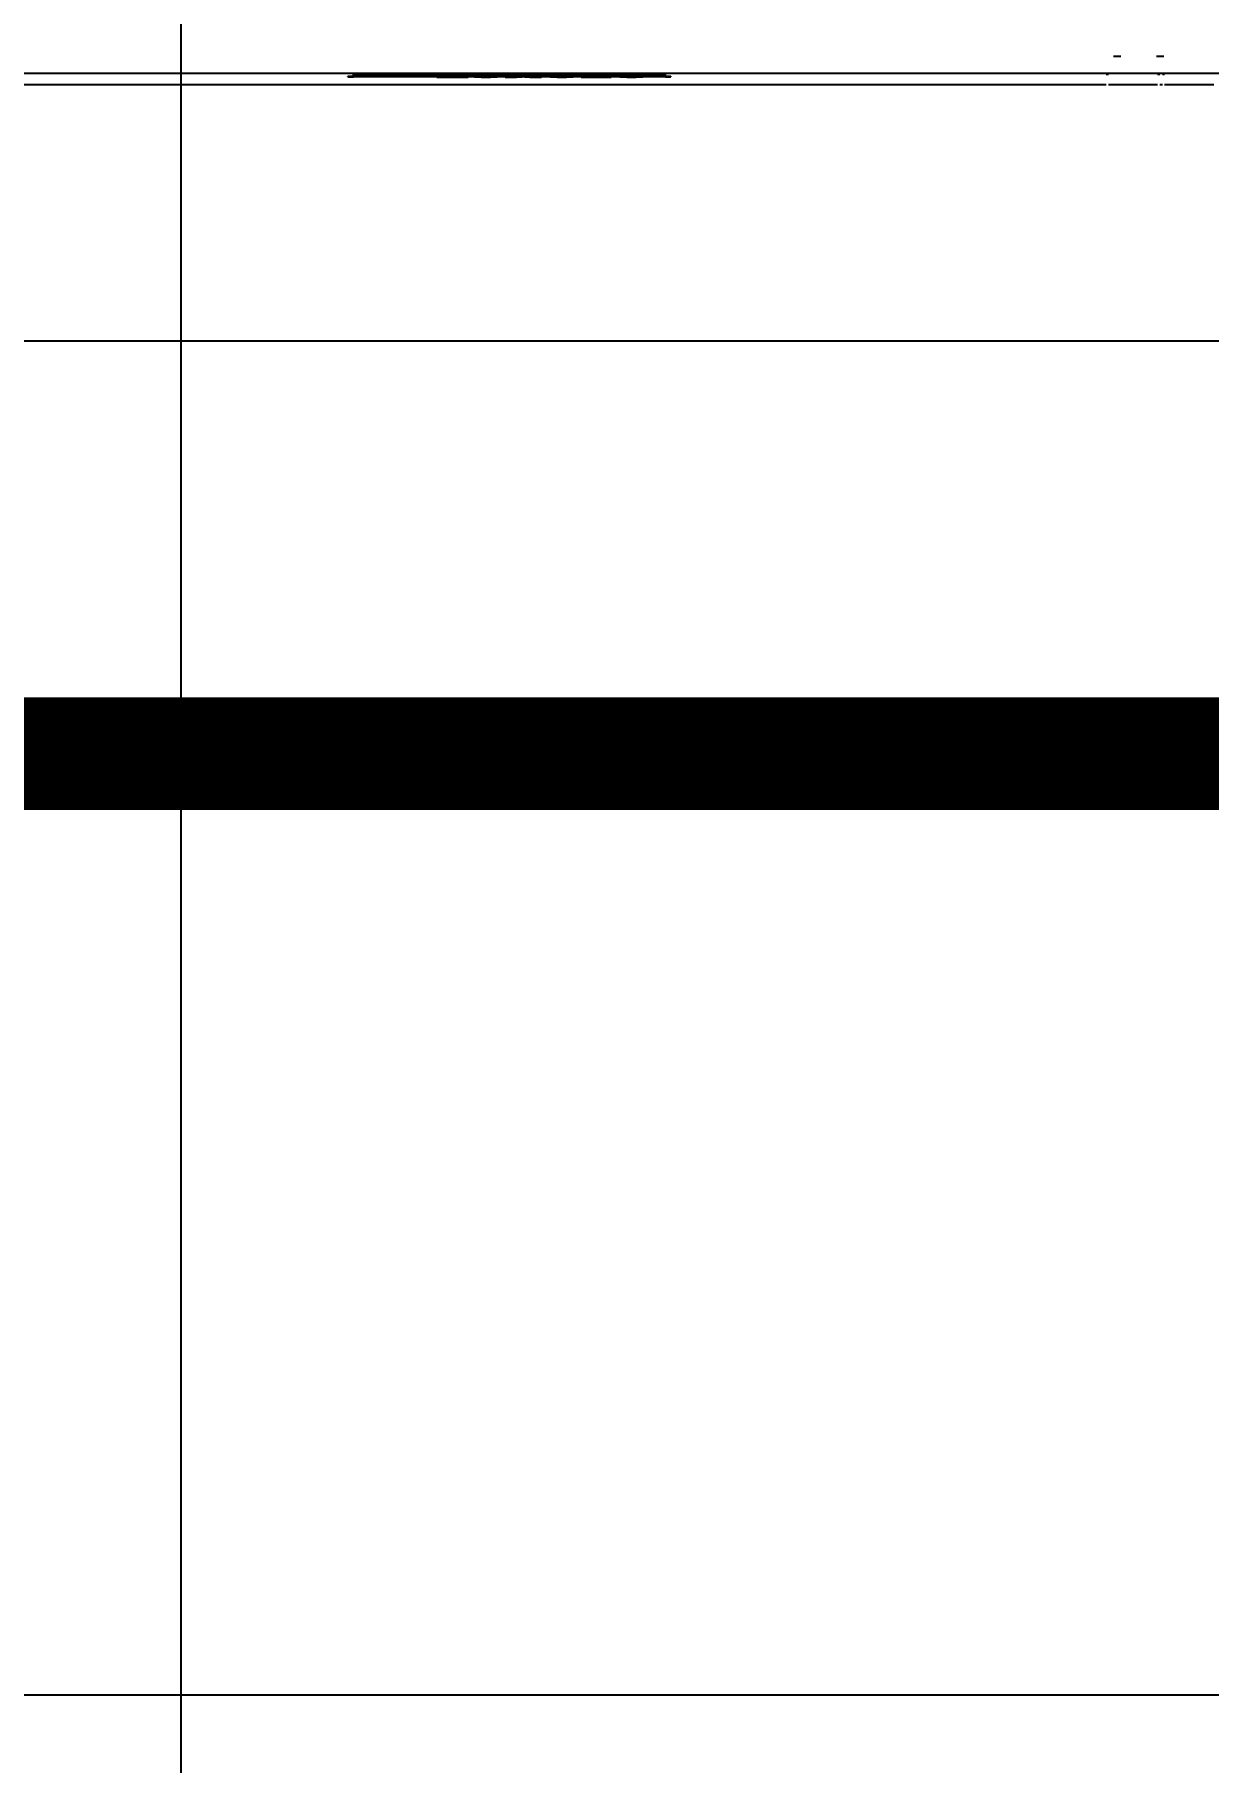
# Model space of a CAD drawing. Header units: centimetres. Extents: x 405564 to 502064, y 46284 to 60634.
# Drawn here: x 454353.2 to 454405.3, y 52939.6 to 53016.1 of the extents above; entities that cross this region are included whole.
import ezdxf
from ezdxf import colors
from ezdxf.entities.mleader import LeaderData, LeaderLine
from ezdxf.math import Vec2, Vec3
from ezdxf.xclip import XClip

# ---------------------------------------------------------------- set-up
doc = ezdxf.new("R2010")
doc.units = ezdxf.units.CM
doc.header["$XCLIPFRAME"] = 0
doc.linetypes.add('SLD-2点鎖線', pattern=[12.7, 6.35, -1.27, 1.27, -1.27, 1.27, -1.27])
doc.linetypes.add('SLD-実線', pattern=[0])
for name, color, linetype in [('---___EB_draft03_cihazlar', 8, 'Continuous'), ('0-KRCN-ASMATAVAN-130426', 8, 'Continuous'), ('AS_DUV', 8, 'Continuous'), ('AS_PYZ_BINA', 8, 'Continuous')]:
    doc.layers.add(name, color=color, linetype=linetype)
doc.layers.add('0-KRCN-MİMARİ-220526', color=8, linetype='Continuous', lineweight=9)
doc.layers.add('OL_Ic', color=8, linetype='Continuous', lineweight=9)
doc.styles.add('Normal_ITL', font='swissi.ttf')

# ---------------------------------------------------------------- blocks, each defined once
blk = doc.blocks.new('SMD Dizgi Makinesi')
at = {"layer": '---___EB_draft03_cihazlar', "linetype": 'SLD-2点鎖線'}
for p, q in [((275641.924, -39843.071), (275641.924, -39751.137)), ((275642.434, -39765.878), (275642.434, -39768.061)), ((275671.469, -39767.2), (275671.469, -39766.169)), ((275671.469, -39768.091), (275671.469, -39767.2)), ((275641.179, -39768.091), (275641.179, -39768.417)), ((275641.918, -39768.061), (275641.963, -39768.061)), ((275641.963, -39768.162), (275641.963, -39768.061)), ((275641.963, -39768.162), (275641.918, -39768.162)), ((275641.963, -39768.272), (275641.918, -39768.272)), ((275641.963, -39768.372), (275641.918, -39768.372)), ((275641.963, -39768.372), (275641.963, -39768.272)), ((275642.434, -39768.162), (275642.434, -39768.272)), ((275642.434, -39768.372), (275642.434, -39770.555)), ((275671.469, -39769.368), (275671.469, -39768.417)), ((275671.469, -39770.009), (275671.469, -39769.368)), ((275641.179, -39770.009), (275641.179, -39770.335)), ((275671.365, -39770.335), (275671.365, -39770.455)), ((275671.469, -39770.4), (275671.469, -39770.335)), ((275641.918, -39770.555), (275641.963, -39770.555)), ((275641.963, -39770.655), (275641.918, -39770.655)), ((275641.963, -39770.655), (275641.963, -39770.555)), ((275642.434, -39770.655), (275642.434, -39837.963)), ((275671.417, -39770.45), (275671.365, -39770.45)), ((275671.365, -39770.455), (275671.417, -39770.455)), ((275671.469, -39771.536), (275671.469, -39770.505)), ((275671.469, -39772.568), (275671.469, -39771.536)), ((275671.406, -39772.623), (275671.417, -39772.623)), ((275671.469, -39773.705), (275671.469, -39772.673)), ((275671.469, -39774.736), (275671.469, -39773.705)), ((275671.406, -39774.791), (275671.417, -39774.791)), ((275671.469, -39775.873), (275671.469, -39774.841)), ((275671.365, -39775.402), (275671.365, -39775.522)), ((275671.469, -39776.904), (275671.469, -39775.873)), ((275671.406, -39776.959), (275671.417, -39776.959)), ((275671.469, -39778.041), (275671.469, -39777.009)), ((275671.469, -39779.072), (275671.469, -39778.041)), ((275671.406, -39779.128), (275671.417, -39779.128)), ((275671.469, -39780.209), (275671.469, -39779.178)), ((275671.469, -39781.241), (275671.469, -39780.209)), ((275671.365, -39780.469), (275671.365, -39780.59)), ((275671.406, -39781.296), (275671.417, -39781.296)), ((275671.469, -39782.377), (275671.469, -39781.346)), ((275671.469, -39783.409), (275671.469, -39782.377)), ((275671.406, -39783.464), (275671.417, -39783.464)), ((275671.469, -39784.545), (275671.469, -39783.514)), ((275671.469, -39785.577), (275671.469, -39784.545)), ((275671.365, -39785.537), (275671.365, -39785.657)), ((275671.417, -39785.627), (275671.365, -39785.627)), ((275671.365, -39785.632), (275671.417, -39785.632)), ((275671.469, -39786.714), (275671.469, -39785.682)), ((275671.469, -39787.745), (275671.469, -39786.714)), ((275671.406, -39787.8), (275671.417, -39787.8)), ((275671.469, -39788.882), (275671.469, -39787.85)), ((275671.469, -39789.913), (275671.469, -39788.882)), ((275641.936, -39790.194), (275641.924, -39790.194)), ((275641.936, -39790.194), (275641.936, -39804.014)), ((275641.969, -39790.194), (275641.969, -39804.014)), ((275641.969, -39790.194), (275641.988, -39790.194)), ((275641.988, -39804.014), (275641.988, -39790.194)), ((275641.988, -39790.194), (275642.091, -39790.194)), ((275642.074, -39789.943), (275642.089, -39789.943)), ((275642.091, -39790.194), (275642.091, -39804.014)), ((275671.406, -39789.968), (275671.417, -39789.968)), ((275671.469, -39791.05), (275671.469, -39790.018)), ((275671.365, -39790.604), (275671.365, -39790.724)), ((275671.469, -39792.081), (275671.469, -39791.05)), ((275642.098, -39791.493), (275642.091, -39791.197)), ((275642.091, -39791.555), (275642.095, -39791.7)), ((275642.095, -39791.7), (275642.091, -39791.843)), ((275642.098, -39791.906), (275642.098, -39791.493)), ((275642.091, -39792.207), (275642.098, -39791.906)), ((275642.098, -39792.593), (275642.091, -39792.593)), ((275642.098, -39792.988), (275642.098, -39792.593)), ((275671.406, -39792.136), (275671.417, -39792.136)), ((275671.469, -39793.218), (275671.469, -39792.187)), ((275642.091, -39792.988), (275642.091, -39793.534)), ((275642.091, -39792.988), (275642.091, -39792.988)), ((275642.093, -39792.988), (275642.098, -39792.988)), ((275642.093, -39793.534), (275642.093, -39792.988)), ((275671.469, -39794.25), (275671.469, -39793.218)), ((275642.091, -39793.534), (275642.091, -39793.534)), ((275642.091, -39793.92), (275642.098, -39793.92)), ((275642.098, -39793.534), (275642.093, -39793.534)), ((275642.098, -39793.92), (275642.098, -39793.534)), ((275642.098, -39794.581), (275642.091, -39794.285)), ((275642.098, -39794.581), (275642.091, -39794.581)), ((275642.091, -39794.644), (275642.095, -39794.788)), ((275642.095, -39794.788), (275642.091, -39794.931)), ((275642.098, -39794.994), (275642.098, -39794.581)), ((275671.406, -39794.305), (275671.417, -39794.305)), ((275671.469, -39795.386), (275671.469, -39794.355)), ((275642.098, -39794.994), (275642.091, -39794.994)), ((275642.091, -39795.295), (275642.098, -39794.994)), ((275642.098, -39795.687), (275642.091, -39795.687)), ((275642.098, -39796.204), (275642.098, -39795.687)), ((275671.365, -39795.672), (275671.365, -39795.792)), ((275671.469, -39796.418), (275671.469, -39795.386)), ((275642.098, -39796.204), (275642.091, -39796.204)), ((275642.091, -39796.442), (275642.098, -39796.204)), ((275642.098, -39796.79), (275642.091, -39796.546)), ((275642.098, -39796.79), (275642.091, -39796.79)), ((275642.091, -39796.835), (275642.094, -39796.93)), ((275642.094, -39796.93), (275642.091, -39796.93)), ((275642.098, -39797.296), (275642.098, -39796.79)), ((275671.406, -39796.473), (275671.417, -39796.473)), ((275671.469, -39797.554), (275671.469, -39796.523)), ((275642.091, -39797.296), (275642.098, -39797.296)), ((275642.098, -39797.945), (275642.091, -39797.65)), ((275642.098, -39798.359), (275642.098, -39797.945)), ((275671.469, -39798.586), (275671.469, -39797.554)), ((275642.091, -39798.008), (275642.095, -39798.153)), ((275642.095, -39798.153), (275642.091, -39798.295)), ((275642.091, -39798.66), (275642.098, -39798.359)), ((275671.406, -39798.641), (275671.417, -39798.641)), ((275671.469, -39799.722), (275671.469, -39798.691)), ((275642.098, -39798.934), (275642.091, -39798.934)), ((275642.098, -39799.361), (275642.091, -39799.361)), ((275642.093, -39799.624), (275642.098, -39799.361)), ((275642.098, -39799.361), (275642.098, -39798.934)), ((275642.093, -39799.624), (275642.091, -39799.624)), ((275642.091, -39799.85), (275642.091, -39799.905)), ((275642.098, -39799.905), (275642.091, -39799.905)), ((275642.098, -39799.905), (275642.093, -39799.624)), ((275642.098, -39800.329), (275642.098, -39799.905)), ((275671.469, -39800.754), (275671.469, -39799.722)), ((275642.098, -39800.329), (275642.091, -39800.329)), ((275671.365, -39800.739), (275671.365, -39800.859)), ((275671.417, -39800.804), (275671.365, -39800.804)), ((275671.365, -39800.809), (275671.417, -39800.809)), ((275671.469, -39801.891), (275671.469, -39800.859)), ((275671.469, -39802.922), (275671.469, -39801.891)), ((275671.469, -39804.059), (275671.469, -39803.027)), ((275641.924, -39804.014), (275641.936, -39804.014)), ((275641.988, -39804.014), (275641.969, -39804.014)), ((275642.091, -39804.014), (275641.988, -39804.014)), ((275671.469, -39805.09), (275671.469, -39804.059)), ((275641.934, -39804.364), (275641.924, -39804.364)), ((275642.089, -39804.264), (275642.074, -39804.264)), ((275671.406, -39805.145), (275671.417, -39805.145)), ((275671.469, -39806.227), (275671.469, -39805.195)), ((275671.365, -39805.806), (275671.365, -39805.927)), ((275671.469, -39807.258), (275671.469, -39806.227)), ((275671.406, -39807.314), (275671.417, -39807.314)), ((275671.469, -39808.395), (275671.469, -39807.364)), ((275671.469, -39809.427), (275671.469, -39808.395)), ((275671.406, -39809.482), (275671.417, -39809.482)), ((275671.469, -39810.563), (275671.469, -39809.532)), ((275671.365, -39810.874), (275671.365, -39810.994)), ((275671.469, -39811.595), (275671.469, -39810.563)), ((275671.406, -39811.65), (275671.417, -39811.65)), ((275671.469, -39812.731), (275671.469, -39811.7)), ((275671.469, -39813.763), (275671.469, -39812.731)), ((275671.406, -39813.818), (275671.417, -39813.818)), ((275671.469, -39814.9), (275671.469, -39813.868)), ((275671.469, -39815.931), (275671.469, -39814.9)), ((275671.365, -39815.941), (275671.365, -39816.061)), ((275671.417, -39815.981), (275671.365, -39815.981)), ((275671.365, -39815.986), (275671.417, -39815.986)), ((275671.469, -39817.068), (275671.469, -39816.036)), ((275671.469, -39818.099), (275671.469, -39817.068)), ((275671.406, -39818.154), (275671.417, -39818.154))]:
    blk.add_line(p, q, dxfattribs=at)
at = {"layer": '---___EB_draft03_cihazlar', "linetype": 'SLD-実線'}
for p, q in [((275641.924, -39843.071), (275641.924, -39751.137)), ((275642.434, -39765.878), (275642.434, -39768.061)), ((275671.469, -39767.2), (275671.469, -39766.169)), ((275671.469, -39768.091), (275671.469, -39767.2)), ((275641.918, -39768.061), (275641.963, -39768.061)), ((275641.963, -39768.162), (275641.963, -39768.061)), ((275641.963, -39768.162), (275641.918, -39768.162)), ((275641.963, -39768.272), (275641.918, -39768.272)), ((275641.963, -39768.372), (275641.918, -39768.372)), ((275641.963, -39768.372), (275641.963, -39768.272)), ((275642.434, -39768.162), (275642.434, -39768.272)), ((275642.434, -39768.372), (275642.434, -39770.555)), ((275671.469, -39769.368), (275671.469, -39768.417)), ((275671.469, -39770.009), (275671.469, -39769.368)), ((275671.365, -39770.335), (275671.365, -39770.455)), ((275671.469, -39770.4), (275671.469, -39770.335)), ((275641.918, -39770.555), (275641.963, -39770.555)), ((275641.963, -39770.655), (275641.918, -39770.655)), ((275641.963, -39770.655), (275641.963, -39770.555)), ((275642.434, -39770.655), (275642.434, -39837.963)), ((275671.417, -39770.45), (275671.365, -39770.45)), ((275671.365, -39770.455), (275671.417, -39770.455)), ((275671.469, -39771.536), (275671.469, -39770.505)), ((275671.469, -39772.568), (275671.469, -39771.536)), ((275671.406, -39772.623), (275671.417, -39772.623)), ((275671.469, -39773.705), (275671.469, -39772.673)), ((275671.469, -39774.736), (275671.469, -39773.705)), ((275671.406, -39774.791), (275671.417, -39774.791)), ((275671.469, -39775.873), (275671.469, -39774.841)), ((275671.365, -39775.402), (275671.365, -39775.522)), ((275671.469, -39776.904), (275671.469, -39775.873)), ((275671.406, -39776.959), (275671.417, -39776.959)), ((275671.469, -39778.041), (275671.469, -39777.009)), ((275671.469, -39779.072), (275671.469, -39778.041)), ((275671.406, -39779.128), (275671.417, -39779.128)), ((275671.469, -39780.209), (275671.469, -39779.178)), ((275671.469, -39781.241), (275671.469, -39780.209)), ((275671.365, -39780.469), (275671.365, -39780.59)), ((275671.406, -39781.296), (275671.417, -39781.296)), ((275671.469, -39782.377), (275671.469, -39781.346)), ((275671.469, -39783.409), (275671.469, -39782.377)), ((275671.406, -39783.464), (275671.417, -39783.464)), ((275671.469, -39784.545), (275671.469, -39783.514)), ((275671.469, -39785.577), (275671.469, -39784.545)), ((275671.365, -39785.537), (275671.365, -39785.657)), ((275671.417, -39785.627), (275671.365, -39785.627)), ((275671.365, -39785.632), (275671.417, -39785.632)), ((275671.469, -39786.714), (275671.469, -39785.682)), ((275671.469, -39787.745), (275671.469, -39786.714)), ((275671.406, -39787.8), (275671.417, -39787.8)), ((275671.469, -39788.882), (275671.469, -39787.85)), ((275671.469, -39789.913), (275671.469, -39788.882)), ((275641.936, -39790.194), (275641.924, -39790.194)), ((275641.936, -39790.194), (275641.936, -39804.014)), ((275641.969, -39790.194), (275641.969, -39804.014)), ((275641.969, -39790.194), (275641.988, -39790.194)), ((275641.988, -39804.014), (275641.988, -39790.194)), ((275641.988, -39790.194), (275642.091, -39790.194)), ((275642.074, -39789.943), (275642.089, -39789.943)), ((275642.091, -39790.194), (275642.091, -39804.014)), ((275671.406, -39789.968), (275671.417, -39789.968)), ((275671.469, -39791.05), (275671.469, -39790.018)), ((275671.365, -39790.604), (275671.365, -39790.724)), ((275671.469, -39792.081), (275671.469, -39791.05)), ((275642.098, -39791.493), (275642.091, -39791.197)), ((275642.091, -39791.555), (275642.095, -39791.7)), ((275642.095, -39791.7), (275642.091, -39791.843)), ((275642.098, -39791.906), (275642.098, -39791.493)), ((275642.091, -39792.207), (275642.098, -39791.906)), ((275642.098, -39792.593), (275642.091, -39792.593)), ((275642.098, -39792.988), (275642.098, -39792.593)), ((275671.406, -39792.136), (275671.417, -39792.136)), ((275671.469, -39793.218), (275671.469, -39792.187)), ((275642.091, -39792.988), (275642.091, -39793.534)), ((275642.091, -39792.988), (275642.091, -39792.988)), ((275642.093, -39792.988), (275642.098, -39792.988)), ((275642.093, -39793.534), (275642.093, -39792.988)), ((275671.469, -39794.25), (275671.469, -39793.218)), ((275642.091, -39793.534), (275642.091, -39793.534)), ((275642.091, -39793.92), (275642.098, -39793.92)), ((275642.098, -39793.534), (275642.093, -39793.534)), ((275642.098, -39793.92), (275642.098, -39793.534)), ((275642.098, -39794.581), (275642.091, -39794.285)), ((275642.098, -39794.581), (275642.091, -39794.581)), ((275642.091, -39794.644), (275642.095, -39794.788)), ((275642.095, -39794.788), (275642.091, -39794.931)), ((275642.098, -39794.994), (275642.098, -39794.581)), ((275671.406, -39794.305), (275671.417, -39794.305)), ((275671.469, -39795.386), (275671.469, -39794.355)), ((275642.098, -39794.994), (275642.091, -39794.994)), ((275642.091, -39795.295), (275642.098, -39794.994)), ((275642.098, -39795.687), (275642.091, -39795.687)), ((275642.098, -39796.204), (275642.098, -39795.687)), ((275671.365, -39795.672), (275671.365, -39795.792)), ((275671.469, -39796.418), (275671.469, -39795.386)), ((275642.098, -39796.204), (275642.091, -39796.204)), ((275642.091, -39796.442), (275642.098, -39796.204)), ((275642.098, -39796.79), (275642.091, -39796.546)), ((275642.098, -39796.79), (275642.091, -39796.79)), ((275642.091, -39796.835), (275642.094, -39796.93)), ((275642.094, -39796.93), (275642.091, -39796.93)), ((275642.098, -39797.296), (275642.098, -39796.79)), ((275671.406, -39796.473), (275671.417, -39796.473)), ((275671.469, -39797.554), (275671.469, -39796.523)), ((275642.091, -39797.296), (275642.098, -39797.296)), ((275642.098, -39797.945), (275642.091, -39797.65)), ((275642.098, -39798.359), (275642.098, -39797.945)), ((275671.469, -39798.586), (275671.469, -39797.554)), ((275642.091, -39798.008), (275642.095, -39798.153)), ((275642.095, -39798.153), (275642.091, -39798.295)), ((275642.091, -39798.66), (275642.098, -39798.359)), ((275671.406, -39798.641), (275671.417, -39798.641)), ((275671.469, -39799.722), (275671.469, -39798.691)), ((275642.098, -39798.934), (275642.091, -39798.934)), ((275642.098, -39799.361), (275642.091, -39799.361)), ((275642.093, -39799.624), (275642.098, -39799.361)), ((275642.098, -39799.361), (275642.098, -39798.934)), ((275642.093, -39799.624), (275642.091, -39799.624)), ((275642.091, -39799.85), (275642.091, -39799.905)), ((275642.098, -39799.905), (275642.091, -39799.905)), ((275642.098, -39799.905), (275642.093, -39799.624)), ((275642.098, -39800.329), (275642.098, -39799.905)), ((275671.469, -39800.754), (275671.469, -39799.722)), ((275642.098, -39800.329), (275642.091, -39800.329)), ((275671.365, -39800.739), (275671.365, -39800.859)), ((275671.417, -39800.804), (275671.365, -39800.804)), ((275671.365, -39800.809), (275671.417, -39800.809)), ((275671.469, -39801.891), (275671.469, -39800.859)), ((275671.469, -39802.922), (275671.469, -39801.891)), ((275671.469, -39804.059), (275671.469, -39803.027)), ((275641.924, -39804.014), (275641.936, -39804.014)), ((275641.988, -39804.014), (275641.969, -39804.014)), ((275642.091, -39804.014), (275641.988, -39804.014)), ((275671.469, -39805.09), (275671.469, -39804.059)), ((275641.934, -39804.364), (275641.924, -39804.364)), ((275642.089, -39804.264), (275642.074, -39804.264)), ((275671.406, -39805.145), (275671.417, -39805.145)), ((275671.469, -39806.227), (275671.469, -39805.195)), ((275671.365, -39805.806), (275671.365, -39805.927)), ((275671.469, -39807.258), (275671.469, -39806.227)), ((275671.406, -39807.314), (275671.417, -39807.314)), ((275671.469, -39808.395), (275671.469, -39807.364)), ((275671.469, -39809.427), (275671.469, -39808.395)), ((275671.406, -39809.482), (275671.417, -39809.482)), ((275671.469, -39810.563), (275671.469, -39809.532)), ((275671.365, -39810.874), (275671.365, -39810.994)), ((275671.469, -39811.595), (275671.469, -39810.563)), ((275671.406, -39811.65), (275671.417, -39811.65)), ((275671.469, -39812.731), (275671.469, -39811.7)), ((275671.469, -39813.763), (275671.469, -39812.731)), ((275671.406, -39813.818), (275671.417, -39813.818)), ((275671.469, -39814.9), (275671.469, -39813.868)), ((275671.469, -39815.931), (275671.469, -39814.9)), ((275671.365, -39815.941), (275671.365, -39816.061)), ((275671.417, -39815.981), (275671.365, -39815.981)), ((275671.365, -39815.986), (275671.417, -39815.986)), ((275671.469, -39817.068), (275671.469, -39816.036)), ((275671.469, -39818.099), (275671.469, -39817.068)), ((275671.406, -39818.154), (275671.417, -39818.154))]:
    blk.add_line(p, q, dxfattribs=at)
at = {"layer": '---___EB_draft03_cihazlar', "color": 1, "const_width": 5}
blk.add_lwpolyline([(275672.077, -39868.157), (275672.077, -39731.157)], dxfattribs=at)
at = {"layer": '---___EB_draft03_cihazlar', "color": 1}
blk.add_lwpolyline([(275426.077, -39731.157), (275672.077, -39731.157), (275672.077, -39868.157), (275426.077, -39868.157), (275426.077, -39731.157)], dxfattribs=at)
at = {"layer": '---___EB_draft03_cihazlar', "linetype": 'SLD-2点鎖線'}
for centre, major_axis, start_param, end_param in [((275671.417, -39766.169), (-0.0517, 0), 3.141593, 4.712389), ((275671.417, -39770.4), (-0.0517, 0), 1.570796, 3.141593), ((275671.417, -39770.505), (-0.0517, 0), 3.141593, 4.712389), ((275671.417, -39772.568), (-0.0517, 0), 1.570796, 3.141593), ((275671.417, -39772.673), (-0.0517, 0), 3.141593, 4.712389), ((275671.417, -39774.736), (-0.0517, 0), 1.570796, 3.141593), ((275671.417, -39774.841), (-0.0517, 0), 3.141593, 4.712389), ((275671.417, -39776.904), (-0.0517, 0), 1.570796, 3.141593), ((275671.417, -39777.009), (-0.0517, 0), 3.141593, 4.712389), ((275671.417, -39779.072), (-0.0517, 0), 1.570796, 3.141593), ((275671.417, -39779.178), (-0.0517, 0), 3.141593, 4.712389), ((275671.417, -39781.241), (-0.0517, 0), 1.570796, 3.141593), ((275671.417, -39781.346), (-0.0517, 0), 3.141593, 4.712389), ((275671.417, -39783.409), (-0.0517, 0), 1.570796, 3.141593), ((275671.417, -39783.514), (-0.0517, 0), 3.141593, 4.712389), ((275671.417, -39785.577), (-0.0517, 0), 1.570796, 3.141593), ((275671.417, -39785.682), (-0.0517, 0), 3.141593, 4.712389), ((275671.417, -39787.745), (-0.0517, 0), 1.570796, 3.141593), ((275671.417, -39787.85), (-0.0517, 0), 3.141593, 4.712389), ((275653.985, -39790.131), (-11.912, 0), 6.266924, 6.28861), ((275630.17, -39790.131), (-11.921, 0), 3.136179, 3.157849), ((275671.417, -39789.913), (-0.0517, 0), 1.570796, 3.141593), ((275671.417, -39790.018), (-0.0517, 0), 3.141593, 4.712389), ((275671.417, -39792.081), (-0.0517, 0), 1.570796, 3.141593), ((275671.417, -39792.187), (-0.0517, 0), 3.141593, 4.712389), ((275671.417, -39794.25), (-0.0517, 0), 1.570796, 3.141593), ((275671.417, -39794.355), (-0.0517, 0), 3.141593, 4.712389), ((275671.417, -39796.418), (-0.0517, 0), 1.570796, 3.141593), ((275671.417, -39796.523), (-0.0517, 0), 3.141593, 4.712389), ((275671.417, -39798.586), (-0.0517, 0), 1.570796, 3.141593), ((275671.417, -39798.691), (-0.0517, 0), 3.141593, 4.712389), ((275671.417, -39800.754), (-0.0517, 0), 1.570796, 3.141593), ((275671.417, -39800.859), (-0.0517, 0), 3.141593, 4.712389), ((275671.417, -39802.922), (-0.0517, 0), 1.570796, 3.141593), ((275653.986, -39804.076), (-11.913, 0), 6.277761, 6.299446), ((275630.169, -39804.076), (-11.922, 0), 3.125337, 3.147006), ((275671.417, -39805.09), (-0.0517, 0), 1.570796, 3.141593), ((275671.417, -39805.195), (-0.0517, 0), 3.141593, 4.712389), ((275671.417, -39807.258), (-0.0517, 0), 1.570796, 3.141593), ((275671.417, -39807.364), (-0.0517, 0), 3.141593, 4.712389), ((275671.417, -39809.427), (-0.0517, 0), 1.570796, 3.141593), ((275671.417, -39809.532), (-0.0517, 0), 3.141593, 4.712389), ((275671.417, -39811.595), (-0.0517, 0), 1.570796, 3.141593), ((275671.417, -39811.7), (-0.0517, 0), 3.141593, 4.712389), ((275671.417, -39813.763), (-0.0517, 0), 1.570796, 3.141593), ((275671.417, -39813.868), (-0.0517, 0), 3.141593, 4.712389), ((275671.417, -39815.931), (-0.0517, 0), 1.570796, 3.141593), ((275671.417, -39816.036), (-0.0517, 0), 3.141593, 4.712389), ((275671.417, -39818.099), (-0.0517, 0), 1.570796, 3.141593)]:
    blk.add_ellipse(centre, major_axis=major_axis, ratio=0.969208, start_param=start_param, end_param=end_param, dxfattribs=at)
at = {"layer": '---___EB_draft03_cihazlar', "linetype": 'SLD-実線'}
for centre, major_axis, start_param, end_param in [((275671.417, -39766.169), (-0.0517, 0), 3.141593, 4.712389), ((275671.417, -39770.4), (-0.0517, 0), 1.570796, 3.141593), ((275671.417, -39770.505), (-0.0517, 0), 3.141593, 4.712389), ((275671.417, -39772.568), (-0.0517, 0), 1.570796, 3.141593), ((275671.417, -39772.673), (-0.0517, 0), 3.141593, 4.712389), ((275671.417, -39774.736), (-0.0517, 0), 1.570796, 3.141593), ((275671.417, -39774.841), (-0.0517, 0), 3.141593, 4.712389), ((275671.417, -39776.904), (-0.0517, 0), 1.570796, 3.141593), ((275671.417, -39777.009), (-0.0517, 0), 3.141593, 4.712389), ((275671.417, -39779.072), (-0.0517, 0), 1.570796, 3.141593), ((275671.417, -39779.178), (-0.0517, 0), 3.141593, 4.712389), ((275671.417, -39781.241), (-0.0517, 0), 1.570796, 3.141593), ((275671.417, -39781.346), (-0.0517, 0), 3.141593, 4.712389), ((275671.417, -39783.409), (-0.0517, 0), 1.570796, 3.141593), ((275671.417, -39783.514), (-0.0517, 0), 3.141593, 4.712389), ((275671.417, -39785.577), (-0.0517, 0), 1.570796, 3.141593), ((275671.417, -39785.682), (-0.0517, 0), 3.141593, 4.712389), ((275671.417, -39787.745), (-0.0517, 0), 1.570796, 3.141593), ((275671.417, -39787.85), (-0.0517, 0), 3.141593, 4.712389), ((275653.985, -39790.131), (-11.912, 0), 6.266924, 6.28861), ((275630.17, -39790.131), (-11.921, 0), 3.136179, 3.157849), ((275671.417, -39789.913), (-0.0517, 0), 1.570796, 3.141593), ((275671.417, -39790.018), (-0.0517, 0), 3.141593, 4.712389), ((275671.417, -39792.081), (-0.0517, 0), 1.570796, 3.141593), ((275671.417, -39792.187), (-0.0517, 0), 3.141593, 4.712389), ((275671.417, -39794.25), (-0.0517, 0), 1.570796, 3.141593), ((275671.417, -39794.355), (-0.0517, 0), 3.141593, 4.712389), ((275671.417, -39796.418), (-0.0517, 0), 1.570796, 3.141593), ((275671.417, -39796.523), (-0.0517, 0), 3.141593, 4.712389), ((275671.417, -39798.586), (-0.0517, 0), 1.570796, 3.141593), ((275671.417, -39798.691), (-0.0517, 0), 3.141593, 4.712389), ((275671.417, -39800.754), (-0.0517, 0), 1.570796, 3.141593), ((275671.417, -39800.859), (-0.0517, 0), 3.141593, 4.712389), ((275671.417, -39802.922), (-0.0517, 0), 1.570796, 3.141593), ((275653.986, -39804.076), (-11.913, 0), 6.277761, 6.299446), ((275630.169, -39804.076), (-11.922, 0), 3.125337, 3.147006), ((275671.417, -39805.09), (-0.0517, 0), 1.570796, 3.141593), ((275671.417, -39805.195), (-0.0517, 0), 3.141593, 4.712389), ((275671.417, -39807.258), (-0.0517, 0), 1.570796, 3.141593), ((275671.417, -39807.364), (-0.0517, 0), 3.141593, 4.712389), ((275671.417, -39809.427), (-0.0517, 0), 1.570796, 3.141593), ((275671.417, -39809.532), (-0.0517, 0), 3.141593, 4.712389), ((275671.417, -39811.595), (-0.0517, 0), 1.570796, 3.141593), ((275671.417, -39811.7), (-0.0517, 0), 3.141593, 4.712389), ((275671.417, -39813.763), (-0.0517, 0), 1.570796, 3.141593), ((275671.417, -39813.868), (-0.0517, 0), 3.141593, 4.712389), ((275671.417, -39815.931), (-0.0517, 0), 1.570796, 3.141593), ((275671.417, -39816.036), (-0.0517, 0), 3.141593, 4.712389), ((275671.417, -39818.099), (-0.0517, 0), 1.570796, 3.141593)]:
    blk.add_ellipse(centre, major_axis=major_axis, ratio=0.969208, start_param=start_param, end_param=end_param, dxfattribs=at)
blk = doc.blocks.new('A$Ca63a641c')
at = {"layer": 'AS_PYZ_BINA'}
ml = blk.add_multileader_mtext('Standard', dxfattribs=at)
ml.set_content('EST boyalı panel çit ve panel çit kapı (AS 51.101)', color=256, style='Normal_ITL')
ml.set_leader_properties()
ml.build(insert=Vec2(0, 0))
ml.multileader.update_dxf_attribs({"dogleg_length": 0.379, "arrow_head_size": 17.043, "scale": 75})
ctx = ml.context
ctx.base_point, ctx.scale, ctx.char_height, ctx.arrow_head_size, ctx.landing_gap_size, ctx.plane_origin = Vec3(140.513, 464.302), 75, 20, 17.043, 14.202, Vec3(92.505, 620.113)
notes = []
notes.append((ctx, [(0, (1, 1, 0), (112.109, 464.302), (1, 0), 28.404, [(0, [(68.504, 410)], 0, [])])]))
ctx.mtext.insert, ctx.mtext.width, ctx.mtext.flow_direction = Vec3(154.715, 477.513), 604.56338, 5
for ctx, leaders in notes:
    for number, flags, end, landing, length, lines in leaders:
        leader = LeaderData()
        leader.index, (leader.has_last_leader_line, leader.has_dogleg_vector, leader.attachment_direction) = number, flags
        leader.last_leader_point, leader.dogleg_vector, leader.dogleg_length = Vec3(end), Vec3(landing), length
        for number, points, colour, breaks in lines:
            line = LeaderLine()
            line.index, line.vertices, line.color, line.breaks = number, Vec3.list(points), colors.encode_raw_color(colour), breaks
            leader.lines.append(line)
        ctx.leaders.append(leader)
blk = doc.blocks.new('A$C85dec720')
at = {"layer": 'OL_Ic'}
blk.add_blockref('A$Ca63a641c', (5315.078, 5344.253, 28.4), dxfattribs=at)
blk = doc.blocks.new('A$C6A10300A')
at = {"layer": '---___EB_draft03_cihazlar', "rotation": 270}
blk.add_blockref('SMD Dizgi Makinesi', (56107.337, 268022.333), dxfattribs=at)
at = {"layer": 'AS_DUV'}
ref = blk.add_blockref('A$C85dec720', (28900.964, -17748.984), dxfattribs=dict(at, rotation=105.0255580063709))
XClip(ref).set_block_clipping_path([(6220.3367769278, 6783.7313721173), (4126.4071464743, -1017.0000000052), (7354.8298234051, -1883.5969356479), (9448.7594538586, 5917.1344364745)])

msp = doc.modelspace()

# ---------------------------------------------------------------- linework, layer by layer
at = {"layer": '0-KRCN-ASMATAVAN-130426'}
for p, q in [((454359.746, 52222.563), (454359.746, 53422.563)), ((454059.746, 53002.563), (454839.746, 53002.563)), ((454059.746, 52942.563), (454839.746, 52942.563))]:
    msp.add_line(p, q, dxfattribs=at)

# ---------------------------------------------------------------- next in the draw order: block references
at = {"layer": '0-KRCN-MİMARİ-220526'}
msp.add_blockref('A$C6A10300A', (438064.066, 60634.016), dxfattribs=at)

doc.saveas('drawing.dxf')
